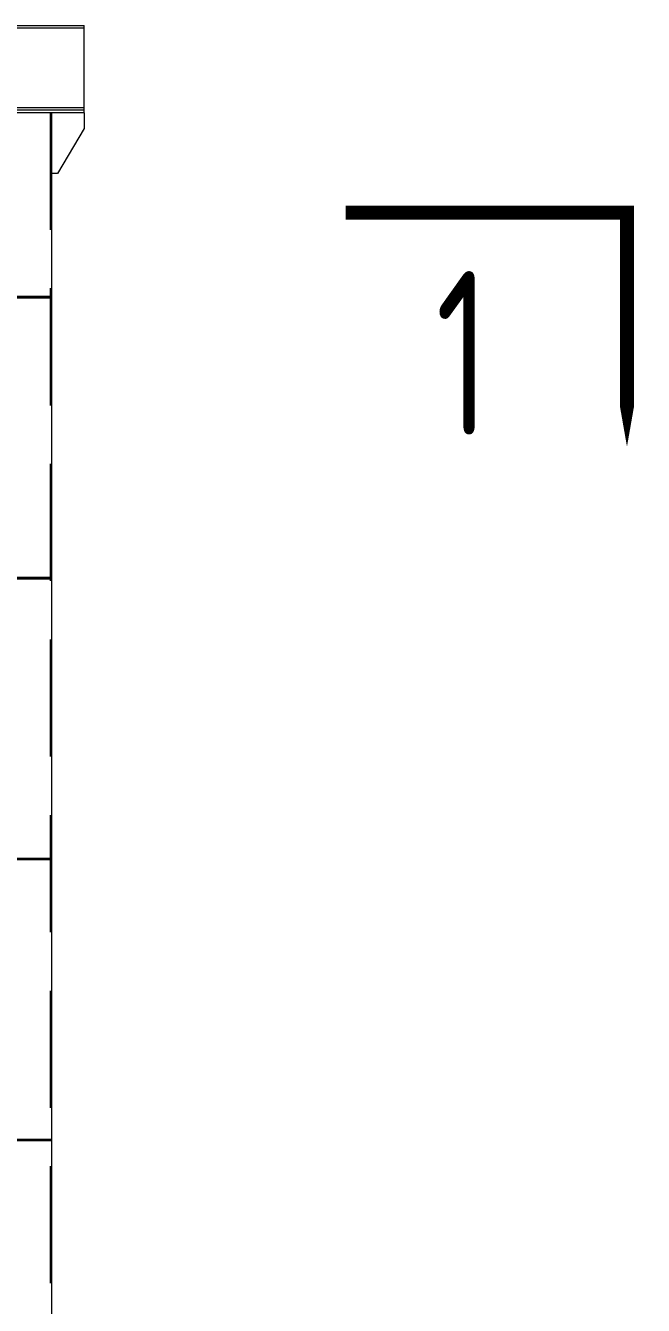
# Model space of a CAD drawing. Extents: x -2876908 to 633791, y -1383861 to 872234.
# Drawn here: x -1427228 to -1420636, y -337941 to -324276 of the extents above; entities that cross this region are included whole.
import ezdxf
from ezdxf.enums import TextEntityAlignment as Align

# ---------------------------------------------------------------- set-up
doc = ezdxf.new("R2010")
doc.units = 0
doc.header["$LTSCALE"] = 5
doc.header["$MEASUREMENT"] = 0
doc.linetypes.add('DASH', pattern=[0.35, 0.25, -0.1])
doc.linetypes.add('DASHED', pattern=[0.75, 0.5, -0.25])
for name, color, linetype, lineweight in [('4虚线', 2, 'DASHED', 18), ('5标注', 3, 'CONTINUOUS', 15), ('6文本', 7, 'CONTINUOUS', 15), ('8轮廓线', 4, 'CONTINUOUS', 15)]:
    doc.layers.add(name, color=color, linetype=linetype, lineweight=lineweight)
doc.styles.add('TSSD_NORM', font='tssdeng.shx', dxfattribs={"width": 0.7, "bigfont": 'hztxt.shx'})

msp = doc.modelspace()

# ---------------------------------------------------------------- linework, layer by layer
at = {"layer": '4虚线', "ltscale": 500}
msp.add_line((-1426964.802, -325205.562), (-1426964.802, -354690.894), dxfattribs=at)
at = {"layer": '5标注', "flags": 128}
msp.add_lwpolyline([(-1423811.458, -326271.775, 150, 150, 0), (-1420811.458, -326271.775, 150, 150, 0), (-1420811.458, -327771.775, 350, 0, 0), (-1420811.458, -328771.775, 0, 0, 0)], format="xyseb", dxfattribs=at)
at = {"layer": '5标注', "linetype": 'DASH', "ltscale": 100, "const_width": 30, "flags": 128}
for points in [[(-1427752.802, -327175.562), (-1426952.802, -327175.562)], [(-1427752.802, -330175.562), (-1426952.802, -330175.562)], [(-1427752.802, -333175.562), (-1426952.802, -333175.562)], [(-1427752.802, -336175.562), (-1426952.802, -336175.562)]]:
    msp.add_lwpolyline(points, dxfattribs=at)
at = {"layer": '8轮廓线'}
for p, q in [((-1437102.802, -324275.562), (-1426602.802, -324275.562)), ((-1426602.802, -325175.562), (-1426602.802, -324275.562)), ((-1437102.802, -324299.562), (-1426602.802, -324299.562)), ((-1437102.802, -325151.562), (-1426602.802, -325151.562)), ((-1437102.802, -325175.562), (-1426602.802, -325175.562)), ((-1428102.802, -325175.562), (-1426602.802, -325175.562)), ((-1426602.802, -325205.562), (-1428102.802, -325205.562)), ((-1426952.802, -325205.562), (-1426952.802, -345345.244)), ((-1426602.802, -325205.562), (-1426602.802, -325175.562)), ((-1426602.802, -325205.562), (-1426602.802, -325375.562)), ((-1426602.802, -325375.562), (-1426887.098, -325855.562)), ((-1426887.098, -325855.562), (-1426952.802, -325855.562))]:
    msp.add_line(p, q, dxfattribs=at)

# ---------------------------------------------------------------- texts
at = {"layer": '6文本', "style": 'TSSD_NORM', "width": 0.7}
msp.add_text('1', height=1750, dxfattribs=at).set_placement((-1422561.458, -327771.775), align=Align.MIDDLE_CENTER)

doc.saveas('drawing.dxf')
